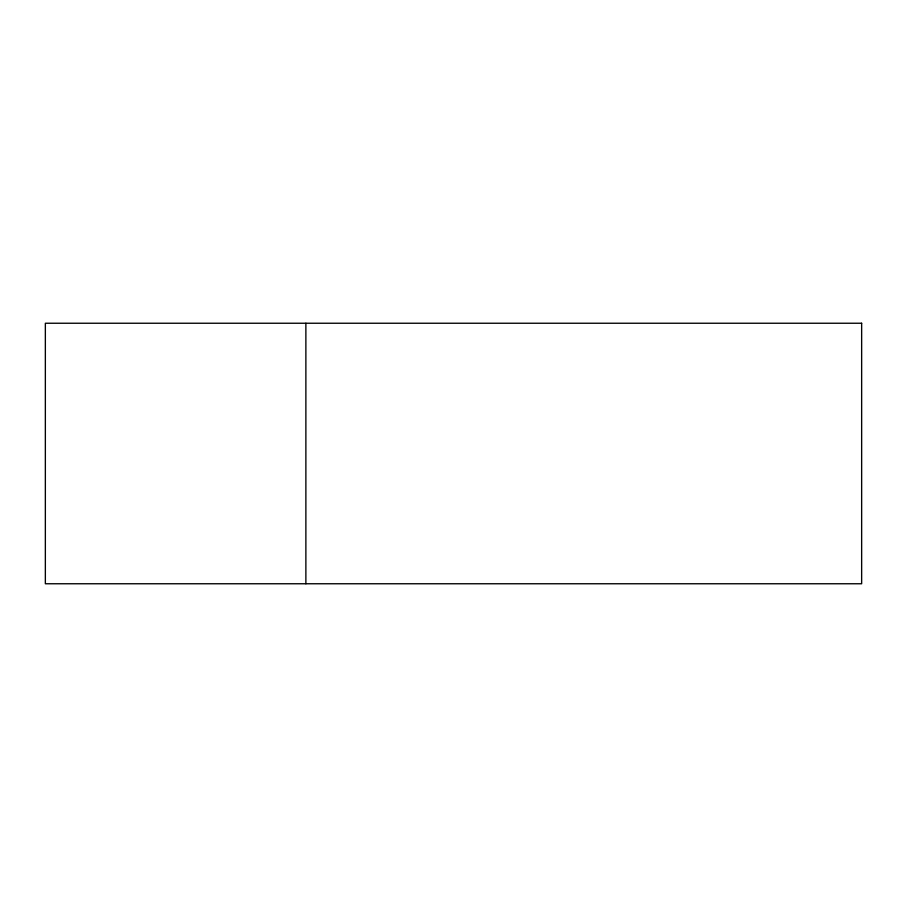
<?xml version="1.0" encoding="UTF-8"?>
<svg xmlns="http://www.w3.org/2000/svg" width="907" height="907" viewBox="0 0 907 907"><rect width="100%" height="100%" fill="white"/><g stroke="black" fill="none" stroke-linecap="round" stroke-linejoin="round"><path stroke-width="1.36" d="M305.874 323.243L305.874 583.757M861.65 323.243L45.35 323.243L45.35 583.757L861.65 583.757L861.65 323.243"/></g></svg>
